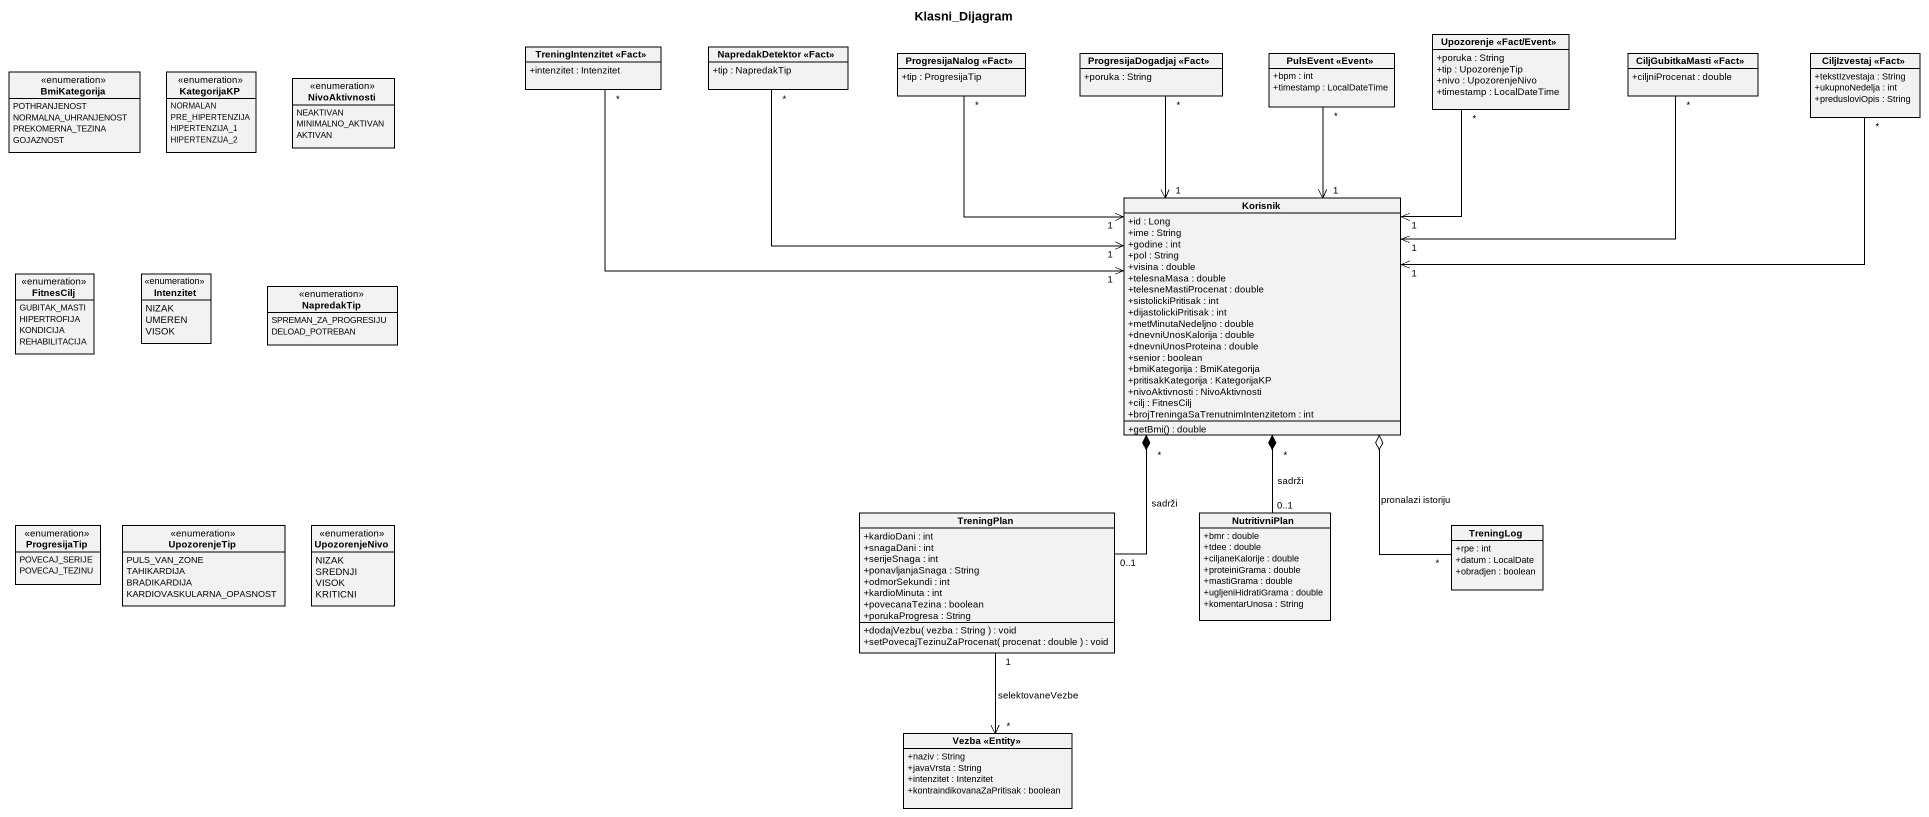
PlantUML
@startuml
title Klasni_Dijagram
hide circle
hide empty members
skinparam classAttributeIconSize 0
class "TreningIntenzitet <<Fact>>" as TreningIntenzitet_Fact {
  +intenzitet : Intenzitet
}
class "NapredakDetektor <<Fact>>" as NapredakDetektor_Fact {
  +tip : NapredakTip
}
class "ProgresijaNalog <<Fact>>" as ProgresijaNalog_Fact {
  +tip : ProgresijaTip
}
class "ProgresijaDogadjaj <<Fact>>" as ProgresijaDogadjaj_Fact {
  +poruka : String
}
class "PulsEvent <<Event>>" as PulsEvent_Event {
  +bpm : int
  +timestamp : LocalDateTime
}
class "Upozorenje <<Fact/Event>>" as Upozorenje_Fact_Event {
  +poruka : String
  +tip : UpozorenjeTip
  +nivo : UpozorenjeNivo
  +timestamp : LocalDateTime
}
class "CiljGubitkaMasti <<Fact>>" as CiljGubitkaMasti_Fact {
  +ciljniProcenat : double
}
class "CiljIzvestaj <<Fact>>" as CiljIzvestaj_Fact {
  +tekstIzvestaja : String
  +ukupnoNedelja : int
  +predusloviOpis : String
}
enum BmiKategorija {
  POTHRANJENOST
  NORMALNA_UHRANJENOST
  PREKOMERNA_TEZINA
  GOJAZNOST
}
enum KategorijaKP {
  NORMALAN
  PRE_HIPERTENZIJA
  HIPERTENZIJA_1
  HIPERTENZIJA_2
}
enum NivoAktivnosti {
  NEAKTIVAN
  MINIMALNO_AKTIVAN
  AKTIVAN
}
class Korisnik {
  +id : Long
  +ime : String
  +godine : int
  +pol : String
  +visina : double
  +telesnaMasa : double
  +telesneMastiProcenat : double
  +sistolickiPritisak : int
  +dijastolickiPritisak : int
  +metMinutaNedeljno : double
  +dnevniUnosKalorija : double
  +dnevniUnosProteina : double
  +senior : boolean
  +bmiKategorija : BmiKategorija
  +pritisakKategorija : KategorijaKP
  +nivoAktivnosti : NivoAktivnosti
  +cilj : FitnesCilj
  +brojTreningaSaTrenutnimIntenzitetom : int
  +getBmi() : double
}
enum FitnesCilj {
  GUBITAK_MASTI
  HIPERTROFIJA
  KONDICIJA
  REHABILITACIJA
}
enum Intenzitet {
  NIZAK
  UMEREN
  VISOK
}
enum NapredakTip {
  SPREMAN_ZA_PROGRESIJU
  DELOAD_POTREBAN
}
enum ProgresijaTip {
  POVECAJ_SERIJE
  POVECAJ_TEZINU
}
enum UpozorenjeTip {
  PULS_VAN_ZONE
  TAHIKARDIJA
  BRADIKARDIJA
  KARDIOVASKULARNA_OPASNOST
}
enum UpozorenjeNivo {
  NIZAK
  SREDNJI
  VISOK
  KRITICNI
}
class TreningPlan {
  +kardioDani : int
  +snagaDani : int
  +serijeSnaga : int
  +ponavljanjaSnaga : String
  +odmorSekundi : int
  +kardioMinuta : int
  +povecanaTezina : boolean
  +porukaProgresa : String
  +dodajVezbu( vezba : String ) : void
  +setPovecajTezinuZaProcenat( procenat : double ) : void
}
class NutritivniPlan {
  +bmr : double
  +tdee : double
  +ciljaneKalorije : double
  +proteiniGrama : double
  +mastiGrama : double
  +ugljeniHidratiGrama : double
  +komentarUnosa : String
}
class TreningLog {
  +rpe : int
  +datum : LocalDate
  +obradjen : boolean
}
class "Vezba <<Entity>>" as Vezba_Entity {
  +naziv : String
  +javaVrsta : String
  +intenzitet : Intenzitet
  +kontraindikovanaZaPritisak : boolean
}
TreningIntenzitet_Fact "*" -right-> "1" Korisnik
NapredakDetektor_Fact "*" -right-> "1" Korisnik
ProgresijaNalog_Fact "*" --> "1" Korisnik
ProgresijaDogadjaj_Fact "*" --> "1" Korisnik
PulsEvent_Event "*" --> "1" Korisnik
Upozorenje_Fact_Event "*" --> "1" Korisnik
CiljGubitkaMasti_Fact "*" -left-> "1" Korisnik
CiljIzvestaj_Fact "*" -left-> "1" Korisnik
Korisnik "*" *-- "0..1" TreningPlan : sadrži
Korisnik "*" *-- "0..1" NutritivniPlan : sadrži
Korisnik o-- "*" TreningLog : pronalazi istoriju
TreningPlan "1" --> "*" Vezba_Entity : selektovaneVezbe
@enduml
